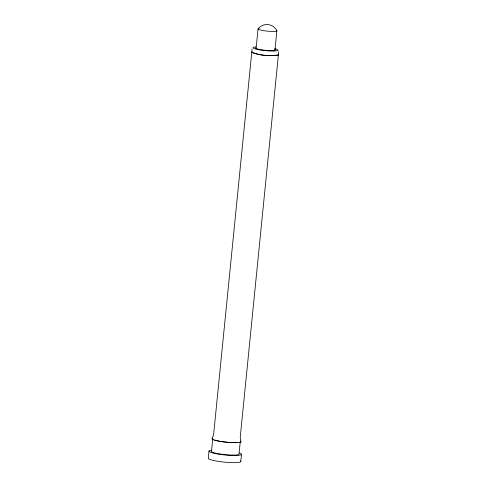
<?xml version="1.0" encoding="UTF-8"?>
<svg xmlns="http://www.w3.org/2000/svg" width="487" height="487" viewBox="0 0 487 487"><rect width="100%" height="100%" fill="white"/><g stroke="black" fill="none" stroke-linecap="round" stroke-linejoin="round"><path stroke-width="0.73" d="M208.996 451.126L208.278 458.279A16.333 2.246 5.7 0 0 226.4 462.327A16.333 2.246 5.7 0 0 240.292 460.897M252.108 48.901L213.592 434.733L212.052 438.787M256.065 48.603L258.031 28.958M274.924 50.35L276.884 30.705C273.25 23.419 263.339 22.384 258.262 28.636M278.722 51.659L240.225 437.393L240.937 441.679M240.261 441.612L239.007 454.127A13.837 1.899 5.7 0 1 225.031 454.639A13.837 1.899 5.7 0 1 211.474 451.376L212.728 438.854A13.837 1.899 5.7 0 0 213.142 439.39M240.779 461.53L241.491 454.377M278.369 54.544L278.406 54.794C269.95 56.693 259.936 55.445 251.84 52.273L251.986 51.811M251.785 52.079L252.187 52.596C260.326 55.372 269.384 56.267 277.913 55.171L278.418 54.745M240.499 441.119A14.513 1.997 5.7 0 1 226.266 442.214A14.513 1.997 5.7 0 1 212.6 438.324M237.65 442.446A13.837 1.899 5.7 0 1 230.54 442.458M229.152 442.366A13.837 1.899 5.7 0 1 214.463 439.986M239.44 453.044A16.333 2.246 5.7 0 1 224.994 454.98A16.333 2.246 5.7 0 1 211.297 450.232M274.771 49.376A9.868 1.358 5.7 0 1 266.419 50.38A9.868 1.358 5.7 0 1 255.876 47.756M274.778 48.663A12.595 1.729 5.7 0 1 274.425 51.038A12.595 1.729 5.7 0 1 257.093 49.394A12.595 1.729 5.7 0 1 255.931 46.88M276.476 30.328A9.478 1.303 5.7 0 1 266.566 31.046A9.478 1.303 5.7 0 1 259.121 28.404"/></g></svg>
